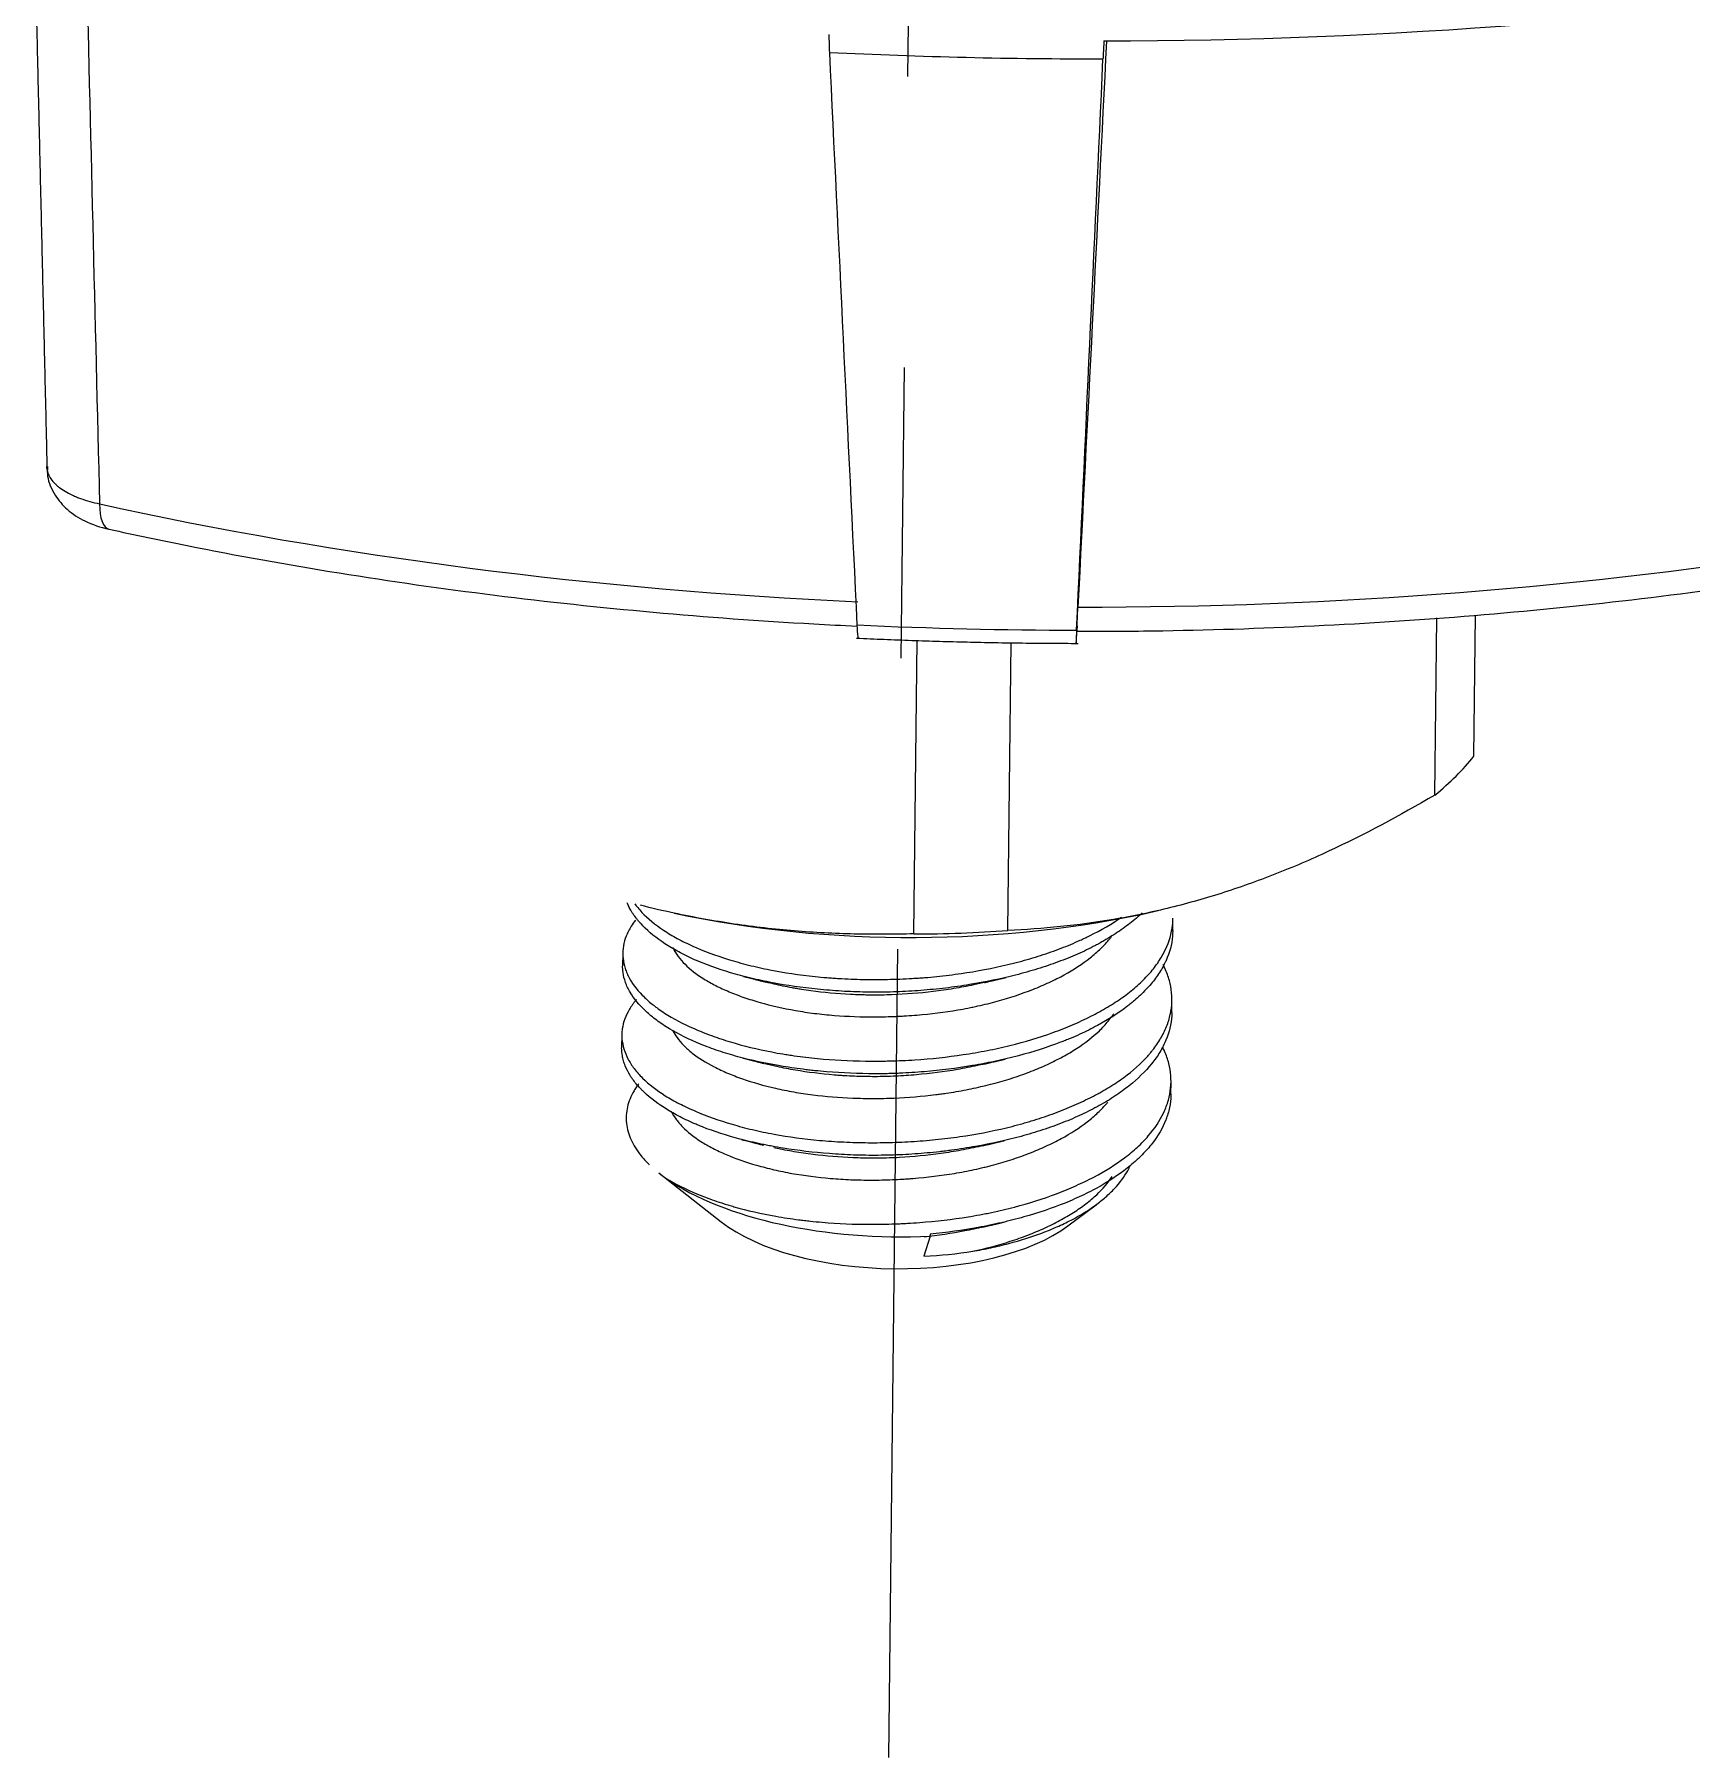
# Model space of a CAD drawing. Extents: x 8168 to 8762, y -18192 to -17772.
# Drawn here: x 8687.61 to 8705.7, y -18001.9 to -17983.09 of the extents above; entities that cross this region are included whole.
import ezdxf

# ---------------------------------------------------------------- set-up
doc = ezdxf.new("R2010")
doc.units = 0
doc.header["$MEASUREMENT"] = 0
doc.linetypes.add('CENTER2', pattern=[28.575, 19.05, -3.175, 3.175, -3.175])
doc.linetypes.add('HIDDEN2', pattern=[4.7625, 3.175, -1.5875])
doc.layers.add('1', color=4, linetype='HIDDEN2')
doc.layers.add('CENTER', color=1, linetype='CENTER2')

msp = doc.modelspace()

# ---------------------------------------------------------------- linework, layer by layer
at = {"layer": '1', "color": 7, "linetype": 'Continuous', "lineweight": 18}
for p, q in [((8703.326, -17990.972), (8703.343, -17989.433)), ((8698.99, -17989.685), (8698.999, -17989.554)), ((8702.9, -17991.396), (8702.922, -17989.461)), ((8697.212, -17992.911), (8697.249, -17989.707)), ((8698.241, -17992.874), (8698.276, -17989.729)), ((8694.229, -17992.599), (8694.235, -17992.601)), ((8699.849, -17992.664), (8699.879, -17992.657)), ((8700.039, -17992.881), (8700.041, -17992.744)), ((8694.036, -17993.122), (8694.035, -17993.259)), ((8700.029, -17993.773), (8700.031, -17993.635)), ((8694.026, -17994.012), (8694.024, -17994.15)), ((8700.019, -17994.663), (8700.021, -17994.526)), ((8694.429, -17995.52), (8695.111, -17996.055)), ((8698.895, -17996.098), (8699.203, -17995.868)), ((8697.391, -17996.21), (8697.324, -17996.429)), ((8697.391, -17996.189), (8697.391, -17996.21))]:
    msp.add_line(p, q, dxfattribs=at)
for centre, major_axis, ratio, start_param, end_param in [((8698.679, -17970.694), (27.428, -0.31), 0.454517, 4.739709, 5.415684), ((8718.614, -17605.856), (40.76, 806.655), 0.000325, 2.057551, 2.066238), ((8698.677, -17970.891), (-27.425, 0.31), 0.454517, 1.488967, 1.597842), ((8697.073, -17989.888), (6.65, -0.075), 0.454517, 5.785716, 5.941265), ((8697.069, -17990.222), (-6, 0.068), 0.454517, 1.151101, 2.057631), ((8697.073, -17989.888), (6.65, -0.075), 0.454517, 4.738518, 4.894068), ((8697.017, -17994.854), (-3, 0.034), 0.454517, 0.587009, 1.700983), ((8697.009, -17995.566), (2.2, -0.025), 0.454517, 3.677135, 5.747641), ((8697.012, -17995.299), (2.5, -0.028), 0.454517, 4.842575, 5.061678)]:
    msp.add_ellipse(centre, major_axis=major_axis, ratio=ratio, start_param=start_param, end_param=end_param, dxfattribs=at)
at = {"layer": '1', "color": 1, "linetype": 'Continuous', "lineweight": 13}
for centre, major_axis, ratio, start_param, end_param in [((8698.594, -17978.273), (-24.35, 0.275), 0.454517, 1.592821, 2.279387), ((8688.536, -17988.006), (-0.108, -0.488), 0.371468, 5.241411, 6.283658), ((8698.594, -17978.273), (-24.35, 0.275), 0.454517, 1.140617, 1.493988), ((8698.592, -17978.406), (-24.613, 0.278), 0.454517, 1.49473, 1.59208)]:
    msp.add_ellipse(centre, major_axis=major_axis, ratio=ratio, start_param=start_param, end_param=end_param, dxfattribs=at)
at = {"layer": '1', "color": 7, "linetype": 'Continuous', "lineweight": 18}
for points, degree in [([(8687.615, -17981.985), (8687.751, -17987.809)], 1), ([(8696.596, -17989.54), (8696.495, -17987.456), (8696.395, -17985.373), (8696.295, -17983.289)], 3), ([(8698.99, -17989.593), (8699.086, -17987.516), (8699.182, -17985.438), (8699.278, -17983.36)], 3), ([(8698.99, -17989.593), (8698.99, -17989.594), (8698.99, -17989.595), (8698.99, -17989.597)], 3), ([(8696.587, -17989.683), (8697.795, -17989.739), (8699.008, -17989.74)], 2), ([(8694.596, -17992.685), (8694.474, -17992.659), (8694.351, -17992.63), (8694.229, -17992.599)], 3), ([(8695.354, -17993.375), (8695.469, -17993.404), (8695.594, -17993.437)], 2), ([(8697.984, -17993.442), (8698.1, -17993.415), (8698.223, -17993.386)], 2), ([(8695.344, -17994.265), (8695.459, -17994.295), (8695.583, -17994.327)], 2), ([(8697.974, -17994.333), (8698.09, -17994.306), (8698.213, -17994.277)], 2), ([(8695.334, -17995.156), (8695.449, -17995.185), (8695.573, -17995.218)], 2), ([(8697.964, -17995.224), (8698.08, -17995.196), (8698.203, -17995.167)], 2), ([(8694.434, -17995.524), (8694.458, -17995.543), (8694.484, -17995.562), (8694.511, -17995.581)], 3), ([(8697.954, -17996.114), (8698.07, -17996.087), (8698.193, -17996.058)], 2)]:
    msp.add_open_spline(points, degree=degree, dxfattribs=at)
at = {"layer": '1', "color": 1, "linetype": 'Continuous', "lineweight": 13}
msp.add_open_spline([(8688.176, -17982.107), (8688.226, -17984.144), (8688.275, -17986.181), (8688.325, -17988.217)], degree=3, dxfattribs=at)
at = {"layer": '1', "color": 7, "linetype": 'Continuous', "lineweight": 18}
for points, weights in [([(8696.295, -17983.289), (8696.292, -17983.192), (8696.289, -17983.094)], [0.499999086066, 0.500000913934, 0.499999086066]), ([(8699.288, -17983.165), (8699.283, -17983.263), (8699.278, -17983.36)], [0.50000013946, 0.49999986054, 0.50000013946])]:
    msp.add_rational_spline(points, weights, degree=2, dxfattribs=at)
for points, knots in [([(8698.994, -17989.608), (8699.271, -17989.609), (8700.135, -17989.604), (8701.586, -17989.558), (8703.334, -17989.445), (8705.056, -17989.273), (8706.745, -17989.043), (8708.392, -17988.758), (8709.987, -17988.417), (8711.522, -17988.023), (8712.93, -17987.596), (8713.801, -17987.288), (8714.198, -17987.137)], [0, 0, 0, 0, 0.050029, 0.156915, 0.263827, 0.370759, 0.477719, 0.584718, 0.691767, 0.798878, 0.906064, 1, 1, 1, 1]), ([(8687.758, -17987.811), (8687.754, -17987.846), (8687.753, -17987.955), (8687.83, -17988.124), (8687.972, -17988.291), (8688.171, -17988.418), (8688.334, -17988.474), (8688.429, -17988.492)], [0, 0, 0, 0, 0.097917, 0.310675, 0.509633, 0.735134, 1, 1, 1, 1]), ([(8688.429, -17988.494), (8688.711, -17988.556), (8689.536, -17988.729), (8690.934, -17988.981), (8692.634, -17989.223), (8694.365, -17989.409), (8695.69, -17989.506), (8696.434, -17989.544), (8696.59, -17989.551)], [0, 0, 0, 0, 0.109842, 0.318574, 0.527256, 0.735871, 0.944436, 1, 1, 1, 1]), ([(8698.994, -17989.609), (8698.994, -17989.609), (8698.994, -17989.608), (8698.994, -17989.604), (8698.994, -17989.601), (8698.994, -17989.595), (8698.994, -17989.591), (8698.994, -17989.576), (8698.995, -17989.564), (8698.996, -17989.54), (8698.996, -17989.532), (8698.997, -17989.514), (8698.998, -17989.494), (8698.999, -17989.473), (8699, -17989.45), (8699, -17989.438), (8699.002, -17989.4), (8699.003, -17989.373), (8699.005, -17989.344)], [0, 0, 0, 0, 0.104896, 0.104896, 0.194406, 0.194406, 0.283917, 0.283917, 0.462938, 0.462938, 0.552448, 0.552448, 0.641958, 0.731469, 0.731469, 0.820979, 0.820979, 1, 1, 1, 1]), ([(8696.611, -17989.684), (8696.61, -17989.684), (8696.609, -17989.682), (8696.607, -17989.676), (8696.607, -17989.673), (8696.606, -17989.667), (8696.605, -17989.664), (8696.603, -17989.652), (8696.602, -17989.642), (8696.6, -17989.619), (8696.599, -17989.605), (8696.597, -17989.575), (8696.597, -17989.558), (8696.596, -17989.54)], [0, 0, 0, 0, 0.196048, 0.196048, 0.296542, 0.296542, 0.397036, 0.397036, 0.598024, 0.598024, 0.799012, 0.799012, 1, 1, 1, 1]), ([(8698.99, -17989.597), (8698.989, -17989.615), (8698.987, -17989.648), (8698.986, -17989.675), (8698.985, -17989.693), (8698.985, -17989.698), (8698.985, -17989.708), (8698.985, -17989.713), (8698.984, -17989.724), (8698.984, -17989.73), (8698.984, -17989.736), (8698.984, -17989.738), (8698.984, -17989.74), (8698.985, -17989.74), (8698.985, -17989.74), (8698.985, -17989.738), (8698.986, -17989.73), (8698.987, -17989.724), (8698.988, -17989.707), (8698.989, -17989.697), (8698.99, -17989.685)], [0, 0, 0, 0, 0.125, 0.25, 0.25, 0.3125, 0.3125, 0.375, 0.375, 0.5, 0.5, 0.5625, 0.5625, 0.625, 0.625, 0.75, 0.75, 0.875, 0.875, 1, 1, 1, 1]), ([(8702.9, -17991.396), (8702.515, -17991.623), (8702.128, -17991.829), (8701.545, -17992.1), (8701.35, -17992.184), (8700.959, -17992.337), (8700.763, -17992.407), (8700.567, -17992.469)], [0, 0, 0, 0, 0.5, 0.5, 0.75, 0.75, 1, 1, 1, 1]), ([(8699.707, -17992.68), (8699.696, -17992.69), (8699.686, -17992.7), (8699.632, -17992.749), (8699.538, -17992.826), (8699.432, -17992.899), (8699.347, -17992.952), (8699.304, -17992.979), (8699.258, -17993.004), (8699.228, -17993.021), (8699.212, -17993.03), (8699.133, -17993.071), (8699.068, -17993.103), (8698.932, -17993.162), (8698.791, -17993.219), (8698.641, -17993.27), (8698.525, -17993.306), (8698.486, -17993.317), (8698.406, -17993.34), (8698.365, -17993.351), (8698.162, -17993.403), (8697.994, -17993.437), (8697.735, -17993.479), (8697.648, -17993.492), (8697.515, -17993.508), (8697.47, -17993.513), (8697.381, -17993.521), (8697.336, -17993.525), (8697.202, -17993.536), (8697.112, -17993.541), (8696.934, -17993.547), (8696.845, -17993.548), (8696.667, -17993.547), (8696.578, -17993.545), (8696.445, -17993.538), (8696.401, -17993.535), (8696.313, -17993.529), (8696.27, -17993.526), (8696.054, -17993.506), (8695.888, -17993.484), (8695.647, -17993.441), (8695.568, -17993.425), (8695.452, -17993.399), (8695.414, -17993.39), (8695.339, -17993.371), (8695.303, -17993.361), (8695.123, -17993.31), (8694.989, -17993.264), (8694.835, -17993.2), (8694.805, -17993.186), (8694.746, -17993.159), (8694.717, -17993.145), (8694.633, -17993.102), (8694.581, -17993.072), (8694.435, -17992.981), (8694.351, -17992.917), (8694.264, -17992.832), (8694.247, -17992.815), (8694.223, -17992.789), (8694.216, -17992.781), (8694.201, -17992.763), (8694.166, -17992.72), (8694.136, -17992.676), (8694.104, -17992.617), (8694.093, -17992.594), (8694.084, -17992.571)], [0, 0, 0, 0, 0.008888, 0.008888, 0.044725, 0.080562, 0.080562, 0.098481, 0.10744, 0.10744, 0.116399, 0.116399, 0.152236, 0.152236, 0.188073, 0.223911, 0.223911, 0.241829, 0.241829, 0.259748, 0.259748, 0.331422, 0.331422, 0.367259, 0.367259, 0.385178, 0.385178, 0.403096, 0.403096, 0.438934, 0.438934, 0.474771, 0.474771, 0.510608, 0.510608, 0.528526, 0.528526, 0.546445, 0.546445, 0.618119, 0.618119, 0.653956, 0.653956, 0.671875, 0.671875, 0.689794, 0.689794, 0.761468, 0.761468, 0.779387, 0.779387, 0.797305, 0.797305, 0.833142, 0.833142, 0.904817, 0.904817, 0.922735, 0.922735, 0.931694, 0.931694, 0.940654, 0.976491, 0.976491, 1, 1, 1, 1]), ([(8694.168, -17992.583), (8694.178, -17992.597), (8694.189, -17992.611), (8694.214, -17992.642), (8694.23, -17992.659), (8694.31, -17992.745), (8694.389, -17992.809), (8694.528, -17992.902), (8694.578, -17992.932), (8694.685, -17992.99), (8694.742, -17993.018), (8694.92, -17993.098), (8695.049, -17993.146), (8695.225, -17993.201), (8695.261, -17993.211), (8695.334, -17993.232), (8695.372, -17993.242), (8695.485, -17993.27), (8695.562, -17993.288), (8695.799, -17993.335), (8695.964, -17993.359), (8696.178, -17993.381), (8696.221, -17993.385), (8696.286, -17993.391), (8696.308, -17993.392), (8696.352, -17993.395), (8696.462, -17993.402), (8696.66, -17993.41), (8696.838, -17993.41), (8697.016, -17993.406), (8697.106, -17993.403), (8697.218, -17993.396), (8697.241, -17993.395), (8697.286, -17993.392), (8697.308, -17993.39), (8697.376, -17993.385), (8697.421, -17993.381), (8697.554, -17993.367), (8697.642, -17993.356), (8697.902, -17993.319), (8698.072, -17993.287), (8698.259, -17993.242), (8698.28, -17993.237), (8698.321, -17993.227), (8698.382, -17993.211), (8698.442, -17993.194), (8698.56, -17993.159), (8698.713, -17993.11), (8698.857, -17993.055), (8698.962, -17993.011), (8699.013, -17992.988), (8699.064, -17992.965), (8699.097, -17992.949), (8699.113, -17992.941), (8699.26, -17992.869), (8699.377, -17992.801), (8699.481, -17992.728)], [0, 0, 0, 0, 0.015906, 0.015906, 0.03599, 0.03599, 0.116324, 0.116324, 0.156491, 0.156491, 0.196658, 0.196658, 0.276992, 0.276992, 0.297076, 0.297076, 0.317159, 0.317159, 0.357326, 0.357326, 0.437661, 0.437661, 0.457744, 0.457744, 0.467786, 0.467786, 0.477828, 0.517995, 0.558162, 0.558162, 0.598329, 0.598329, 0.608371, 0.608371, 0.618413, 0.618413, 0.638496, 0.638496, 0.678663, 0.678663, 0.758997, 0.758997, 0.769039, 0.769039, 0.779081, 0.799164, 0.799164, 0.839332, 0.879499, 0.879499, 0.899582, 0.909624, 0.909624, 0.919666, 0.919666, 1, 1, 1, 1]), ([(8700.567, -17992.469), (8700.371, -17992.531), (8700.176, -17992.586), (8699.783, -17992.681), (8699.588, -17992.721), (8699.005, -17992.819), (8698.621, -17992.857), (8698.241, -17992.874)], [0, 0, 0, 0, 0.25, 0.25, 0.5, 0.5, 1, 1, 1, 1]), ([(8694.175, -17992.763), (8694.158, -17992.785), (8694.142, -17992.806), (8694.117, -17992.846), (8694.102, -17992.872), (8694.089, -17992.899), (8694.081, -17992.917), (8694.077, -17992.926), (8694.059, -17992.971), (8694.049, -17993.007), (8694.037, -17993.079), (8694.035, -17993.115), (8694.039, -17993.188), (8694.044, -17993.225), (8694.059, -17993.28), (8694.065, -17993.298), (8694.075, -17993.325), (8694.079, -17993.334), (8694.087, -17993.353), (8694.091, -17993.362), (8694.132, -17993.443), (8694.183, -17993.513), (8694.282, -17993.614), (8694.318, -17993.648), (8694.369, -17993.688), (8694.379, -17993.696), (8694.401, -17993.712), (8694.412, -17993.72), (8694.445, -17993.744), (8694.468, -17993.76), (8694.587, -17993.836), (8694.694, -17993.893), (8694.874, -17993.972), (8694.938, -17993.997), (8695.021, -17994.027), (8695.038, -17994.033), (8695.071, -17994.045), (8695.123, -17994.063), (8695.175, -17994.079), (8695.353, -17994.133), (8695.504, -17994.17), (8695.703, -17994.208), (8695.763, -17994.219), (8695.825, -17994.229), (8695.866, -17994.235), (8695.887, -17994.238), (8695.992, -17994.253), (8696.076, -17994.263), (8696.333, -17994.288), (8696.507, -17994.297), (8696.73, -17994.3), (8696.775, -17994.3), (8696.842, -17994.3), (8696.865, -17994.3), (8696.91, -17994.299), (8697.023, -17994.297), (8697.135, -17994.292), (8697.402, -17994.274), (8697.579, -17994.256), (8697.797, -17994.223), (8697.841, -17994.216), (8697.928, -17994.201), (8697.971, -17994.193), (8698.098, -17994.168), (8698.181, -17994.15), (8698.426, -17994.089), (8698.582, -17994.042), (8698.768, -17993.975), (8698.805, -17993.961), (8698.877, -17993.933), (8698.912, -17993.918), (8699.016, -17993.874), (8699.082, -17993.843), (8699.209, -17993.779), (8699.27, -17993.745), (8699.386, -17993.676), (8699.441, -17993.641), (8699.545, -17993.566), (8699.642, -17993.49), (8699.765, -17993.371), (8699.833, -17993.288), (8699.879, -17993.224), (8699.893, -17993.203), (8699.92, -17993.16), (8699.932, -17993.138), (8699.989, -17993.028), (8700.018, -17992.939), (8700.038, -17992.813), (8700.041, -17992.776), (8700.041, -17992.738)], [0, 0, 0, 0, 0.016431, 0.016431, 0.02943, 0.03593, 0.03593, 0.042429, 0.042429, 0.068428, 0.068428, 0.094426, 0.094426, 0.120424, 0.120424, 0.133423, 0.133423, 0.139923, 0.139923, 0.146423, 0.146423, 0.198419, 0.198419, 0.224418, 0.224418, 0.230917, 0.230917, 0.237417, 0.237417, 0.250416, 0.250416, 0.302413, 0.302413, 0.328411, 0.328411, 0.33491, 0.33491, 0.34141, 0.354409, 0.354409, 0.406406, 0.406406, 0.419405, 0.425905, 0.425905, 0.432404, 0.432404, 0.458403, 0.458403, 0.510399, 0.510399, 0.523398, 0.523398, 0.529898, 0.529898, 0.536398, 0.562396, 0.562396, 0.614393, 0.614393, 0.627392, 0.627392, 0.640391, 0.640391, 0.666389, 0.666389, 0.718386, 0.718386, 0.731385, 0.731385, 0.744384, 0.744384, 0.770383, 0.770383, 0.796381, 0.796381, 0.822379, 0.822379, 0.848378, 0.874376, 0.900374, 0.900374, 0.913373, 0.913373, 0.926373, 0.926373, 0.978369, 0.978369, 1, 1, 1, 1]), ([(8697.212, -17992.911), (8697.105, -17992.914), (8696.944, -17992.917), (8696.781, -17992.916), (8696.672, -17992.915), (8696.618, -17992.914), (8696.346, -17992.908), (8696.128, -17992.897), (8695.691, -17992.861), (8695.472, -17992.836), (8695.035, -17992.771), (8694.816, -17992.732), (8694.596, -17992.685)], [0, 0, 0, 0, 0.125, 0.1875, 0.1875, 0.25, 0.25, 0.5, 0.5, 0.75, 0.75, 1, 1, 1, 1]), ([(8700.039, -17992.873), (8700.039, -17992.894), (8700.038, -17992.916), (8700.029, -17993.026), (8700.006, -17993.115), (8699.961, -17993.214), (8699.956, -17993.224), (8699.945, -17993.246), (8699.928, -17993.279), (8699.909, -17993.311), (8699.868, -17993.375), (8699.806, -17993.459), (8699.729, -17993.54), (8699.666, -17993.6), (8699.633, -17993.629), (8699.598, -17993.658), (8699.574, -17993.678), (8699.562, -17993.688), (8699.451, -17993.774), (8699.34, -17993.845), (8699.156, -17993.945), (8699.092, -17993.977), (8698.991, -17994.023), (8698.956, -17994.038), (8698.904, -17994.06), (8698.886, -17994.067), (8698.85, -17994.081), (8698.832, -17994.088), (8698.669, -17994.15), (8698.516, -17994.199), (8698.275, -17994.262), (8698.193, -17994.282), (8698.088, -17994.305), (8698.067, -17994.309), (8698.025, -17994.318), (8698.003, -17994.322), (8697.939, -17994.334), (8697.896, -17994.342), (8697.68, -17994.379), (8697.505, -17994.401), (8697.238, -17994.423), (8697.148, -17994.429), (8697.036, -17994.434), (8697.013, -17994.435), (8696.968, -17994.436), (8696.9, -17994.438), (8696.833, -17994.439), (8696.61, -17994.438), (8696.434, -17994.431), (8696.218, -17994.413), (8696.153, -17994.407), (8696.089, -17994.4), (8696.046, -17994.395), (8696.025, -17994.392), (8695.919, -17994.379), (8695.836, -17994.367), (8695.594, -17994.325), (8695.44, -17994.292), (8695.257, -17994.242), (8695.221, -17994.232), (8695.15, -17994.21), (8695.115, -17994.199), (8695.013, -17994.165), (8694.948, -17994.141), (8694.761, -17994.065), (8694.648, -17994.009), (8694.522, -17993.933), (8694.498, -17993.918), (8694.451, -17993.886), (8694.428, -17993.87), (8694.363, -17993.822), (8694.324, -17993.789), (8694.216, -17993.689), (8694.159, -17993.62), (8694.107, -17993.531), (8694.097, -17993.513), (8694.08, -17993.477), (8694.073, -17993.459), (8694.053, -17993.405), (8694.038, -17993.346), (8694.034, -17993.286), (8694.035, -17993.262)], [0, 0, 0, 0, 0.013662, 0.013662, 0.070583, 0.070583, 0.077698, 0.077698, 0.084814, 0.099044, 0.099044, 0.127505, 0.155966, 0.155966, 0.170196, 0.177311, 0.177311, 0.184427, 0.184427, 0.241348, 0.241348, 0.269809, 0.269809, 0.28404, 0.28404, 0.291155, 0.291155, 0.29827, 0.29827, 0.355192, 0.355192, 0.383652, 0.383652, 0.390768, 0.390768, 0.397883, 0.397883, 0.412113, 0.412113, 0.469035, 0.469035, 0.497496, 0.497496, 0.504611, 0.504611, 0.511726, 0.525957, 0.525957, 0.582878, 0.582878, 0.597109, 0.604224, 0.604224, 0.611339, 0.611339, 0.6398, 0.6398, 0.696722, 0.696722, 0.710952, 0.710952, 0.725182, 0.725182, 0.753643, 0.753643, 0.810565, 0.810565, 0.824795, 0.824795, 0.839026, 0.839026, 0.867487, 0.867487, 0.924408, 0.924408, 0.938639, 0.938639, 0.952869, 0.952869, 0.98133, 1, 1, 1, 1]), ([(8694.582, -17993.06), (8694.584, -17993.063), (8694.585, -17993.066), (8694.594, -17993.084), (8694.602, -17993.099), (8694.621, -17993.128), (8694.631, -17993.143), (8694.663, -17993.187), (8694.688, -17993.215), (8694.771, -17993.299), (8694.84, -17993.352), (8694.962, -17993.428), (8695.005, -17993.452), (8695.097, -17993.499), (8695.146, -17993.521), (8695.248, -17993.564), (8695.302, -17993.585), (8695.386, -17993.614), (8695.415, -17993.624), (8695.474, -17993.642), (8695.504, -17993.651), (8695.657, -17993.695), (8695.785, -17993.724), (8695.988, -17993.759), (8696.058, -17993.77), (8696.164, -17993.783), (8696.2, -17993.787), (8696.273, -17993.794), (8696.309, -17993.798), (8696.492, -17993.812), (8696.64, -17993.818), (8696.867, -17993.817), (8696.943, -17993.815), (8697.038, -17993.811), (8697.057, -17993.81), (8697.096, -17993.808), (8697.153, -17993.805), (8697.21, -17993.8), (8697.399, -17993.785), (8697.548, -17993.766), (8697.731, -17993.735), (8697.786, -17993.725), (8697.841, -17993.714), (8697.877, -17993.706), (8697.895, -17993.702), (8697.985, -17993.682), (8698.055, -17993.665), (8698.26, -17993.609), (8698.389, -17993.566), (8698.543, -17993.505), (8698.574, -17993.493), (8698.634, -17993.467), (8698.663, -17993.454), (8698.749, -17993.414), (8698.804, -17993.386), (8698.96, -17993.3), (8699.054, -17993.239), (8699.158, -17993.157), (8699.179, -17993.14), (8699.217, -17993.106), (8699.236, -17993.089), (8699.289, -17993.038), (8699.33, -17992.994), (8699.365, -17992.949), (8699.372, -17992.939)], [0, 0, 0, 0, 0.003386, 0.003386, 0.021021, 0.021021, 0.038657, 0.038657, 0.073928, 0.073928, 0.14447, 0.14447, 0.17974, 0.17974, 0.215011, 0.215011, 0.250282, 0.250282, 0.267918, 0.267918, 0.285553, 0.285553, 0.356095, 0.356095, 0.391366, 0.391366, 0.409001, 0.409001, 0.426637, 0.426637, 0.497178, 0.497178, 0.532449, 0.532449, 0.541267, 0.541267, 0.550085, 0.56772, 0.56772, 0.638262, 0.638262, 0.655897, 0.664715, 0.664715, 0.673533, 0.673533, 0.708804, 0.708804, 0.779345, 0.779345, 0.796981, 0.796981, 0.814616, 0.814616, 0.849887, 0.849887, 0.920429, 0.920429, 0.938064, 0.938064, 0.9557, 0.9557, 0.990971, 1, 1, 1, 1]), ([(8694.186, -17993.627), (8694.185, -17993.628), (8694.185, -17993.629), (8694.176, -17993.639), (8694.169, -17993.647), (8694.156, -17993.665), (8694.137, -17993.691), (8694.119, -17993.717), (8694.088, -17993.769), (8694.054, -17993.84), (8694.036, -17993.912), (8694.028, -17993.966), (8694.027, -17993.984), (8694.026, -17994.021), (8694.026, -17994.039), (8694.034, -17994.132), (8694.056, -17994.204), (8694.112, -17994.312), (8694.135, -17994.347), (8694.174, -17994.4), (8694.189, -17994.417), (8694.219, -17994.452), (8694.236, -17994.469), (8694.322, -17994.553), (8694.404, -17994.617), (8694.549, -17994.708), (8694.6, -17994.737), (8694.683, -17994.779), (8694.711, -17994.793), (8694.77, -17994.821), (8694.8, -17994.834), (8694.953, -17994.9), (8695.086, -17994.947), (8695.3, -17995.01), (8695.374, -17995.03), (8695.49, -17995.057), (8695.529, -17995.066), (8695.607, -17995.082), (8695.647, -17995.09), (8695.848, -17995.127), (8696.014, -17995.149), (8696.271, -17995.173), (8696.359, -17995.179), (8696.492, -17995.185), (8696.536, -17995.187), (8696.625, -17995.19), (8696.67, -17995.19), (8696.803, -17995.191), (8696.892, -17995.19), (8697.071, -17995.185), (8697.16, -17995.18), (8697.294, -17995.171), (8697.339, -17995.167), (8697.428, -17995.159), (8697.473, -17995.155), (8697.607, -17995.14), (8697.694, -17995.128), (8697.954, -17995.088), (8698.122, -17995.053), (8698.326, -17995.002), (8698.366, -17994.991), (8698.427, -17994.974), (8698.447, -17994.968), (8698.486, -17994.956), (8698.585, -17994.927), (8698.754, -17994.869), (8698.896, -17994.812), (8699.032, -17994.752), (8699.098, -17994.721), (8699.177, -17994.68), (8699.193, -17994.672), (8699.224, -17994.655), (8699.239, -17994.647), (8699.285, -17994.621), (8699.314, -17994.604), (8699.4, -17994.552), (8699.454, -17994.516), (8699.605, -17994.405), (8699.693, -17994.327), (8699.776, -17994.234), (8699.785, -17994.223), (8699.803, -17994.202), (8699.829, -17994.171), (8699.852, -17994.139), (8699.896, -17994.075), (8699.946, -17993.989), (8699.982, -17993.901), (8700.002, -17993.834), (8700.011, -17993.801), (8700.018, -17993.767), (8700.021, -17993.744), (8700.023, -17993.733), (8700.036, -17993.631), (8700.031, -17993.542), (8700.001, -17993.409), (8699.986, -17993.365), (8699.959, -17993.298), (8699.949, -17993.276), (8699.936, -17993.251), (8699.935, -17993.248), (8699.933, -17993.245)], [0, 0, 0, 0, 0.000769, 0.000769, 0.006779, 0.006779, 0.012788, 0.024808, 0.024808, 0.048846, 0.072885, 0.072885, 0.084904, 0.084904, 0.096923, 0.096923, 0.145, 0.145, 0.169038, 0.169038, 0.181058, 0.181058, 0.193077, 0.193077, 0.241154, 0.241154, 0.265192, 0.265192, 0.277211, 0.277211, 0.289231, 0.289231, 0.337308, 0.337308, 0.361346, 0.361346, 0.373365, 0.373365, 0.385385, 0.385385, 0.433461, 0.433461, 0.4575, 0.4575, 0.469519, 0.469519, 0.481538, 0.481538, 0.505577, 0.505577, 0.529615, 0.529615, 0.541635, 0.541635, 0.553654, 0.553654, 0.577692, 0.577692, 0.625769, 0.625769, 0.637788, 0.637788, 0.643798, 0.643798, 0.649808, 0.673846, 0.697885, 0.697885, 0.721923, 0.721923, 0.727933, 0.727933, 0.733942, 0.733942, 0.745961, 0.745961, 0.77, 0.77, 0.818077, 0.818077, 0.824086, 0.824086, 0.830096, 0.842115, 0.842115, 0.866154, 0.890192, 0.890192, 0.902211, 0.908221, 0.908221, 0.914231, 0.914231, 0.962308, 0.962308, 0.986346, 0.986346, 0.998365, 0.998365, 1, 1, 1, 1]), ([(8697.998, -17993.439), (8697.954, -17993.449), (8697.911, -17993.459), (8697.795, -17993.483), (8697.722, -17993.497), (8697.612, -17993.515), (8697.575, -17993.521), (8697.5, -17993.531), (8697.462, -17993.536), (8697.275, -17993.559), (8697.125, -17993.571), (8696.898, -17993.579), (8696.823, -17993.58), (8696.728, -17993.579), (8696.709, -17993.579), (8696.671, -17993.578), (8696.615, -17993.577), (8696.559, -17993.574), (8696.374, -17993.565), (8696.23, -17993.552), (8696.056, -17993.528), (8696.003, -17993.52), (8695.952, -17993.512), (8695.918, -17993.506), (8695.901, -17993.503), (8695.816, -17993.488), (8695.751, -17993.474), (8695.659, -17993.453), (8695.631, -17993.446), (8695.603, -17993.439)], [0, 0, 0, 0, 0.056359, 0.056359, 0.146677, 0.146677, 0.191836, 0.191836, 0.236994, 0.236994, 0.41763, 0.41763, 0.507948, 0.507948, 0.530528, 0.530528, 0.553107, 0.598266, 0.598266, 0.778902, 0.778902, 0.824061, 0.84664, 0.84664, 0.86922, 0.86922, 0.959538, 0.959538, 1, 1, 1, 1]), ([(8700.029, -17993.768), (8700.029, -17993.781), (8700.029, -17993.793), (8700.023, -17993.896), (8700.002, -17993.985), (8699.947, -17994.115), (8699.925, -17994.158), (8699.886, -17994.223), (8699.872, -17994.244), (8699.842, -17994.286), (8699.826, -17994.308), (8699.741, -17994.412), (8699.659, -17994.492), (8699.516, -17994.607), (8699.465, -17994.644), (8699.383, -17994.699), (8699.355, -17994.717), (8699.297, -17994.752), (8699.267, -17994.769), (8699.176, -17994.82), (8699.112, -17994.853), (8698.98, -17994.914), (8698.843, -17994.973), (8698.695, -17995.026), (8698.581, -17995.064), (8698.542, -17995.076), (8698.463, -17995.099), (8698.424, -17995.111), (8698.224, -17995.165), (8698.058, -17995.202), (8697.801, -17995.247), (8697.714, -17995.261), (8697.603, -17995.276), (8697.581, -17995.279), (8697.537, -17995.284), (8697.47, -17995.292), (8697.404, -17995.299), (8697.27, -17995.311), (8697.181, -17995.317), (8697.003, -17995.326), (8696.914, -17995.328), (8696.78, -17995.329), (8696.712, -17995.329), (8696.645, -17995.328), (8696.601, -17995.327), (8696.578, -17995.326), (8696.467, -17995.322), (8696.379, -17995.317), (8696.119, -17995.297), (8695.951, -17995.277), (8695.746, -17995.244), (8695.706, -17995.237), (8695.645, -17995.225), (8695.625, -17995.222), (8695.585, -17995.214), (8695.487, -17995.194), (8695.392, -17995.171), (8695.172, -17995.113), (8695.035, -17995.069), (8694.891, -17995.013), (8694.876, -17995.006), (8694.844, -17994.993), (8694.829, -17994.987), (8694.783, -17994.967), (8694.753, -17994.953), (8694.667, -17994.912), (8694.613, -17994.883), (8694.46, -17994.794), (8694.371, -17994.73), (8694.287, -17994.655), (8694.278, -17994.647), (8694.26, -17994.63), (8694.234, -17994.604), (8694.21, -17994.579), (8694.165, -17994.527), (8694.114, -17994.457), (8694.077, -17994.386), (8694.056, -17994.333), (8694.047, -17994.306), (8694.04, -17994.278), (8694.035, -17994.26), (8694.034, -17994.251), (8694.027, -17994.213), (8694.024, -17994.184), (8694.024, -17994.154)], [0, 0, 0, 0, 0.007756, 0.007756, 0.064781, 0.064781, 0.093294, 0.093294, 0.10755, 0.10755, 0.121807, 0.121807, 0.178832, 0.178832, 0.207345, 0.207345, 0.221602, 0.221602, 0.235858, 0.235858, 0.264371, 0.264371, 0.292884, 0.321396, 0.321396, 0.335653, 0.335653, 0.349909, 0.349909, 0.406935, 0.406935, 0.435447, 0.435447, 0.442576, 0.442576, 0.449704, 0.46396, 0.46396, 0.492473, 0.492473, 0.520986, 0.520986, 0.535242, 0.54237, 0.54237, 0.549499, 0.549499, 0.578011, 0.578011, 0.635037, 0.635037, 0.649293, 0.649293, 0.656421, 0.656421, 0.66355, 0.692062, 0.692062, 0.749088, 0.749088, 0.756216, 0.756216, 0.763344, 0.763344, 0.777601, 0.777601, 0.806114, 0.806114, 0.863139, 0.863139, 0.870267, 0.870267, 0.877395, 0.891652, 0.891652, 0.920165, 0.948677, 0.948677, 0.962934, 0.970062, 0.970062, 0.97719, 0.97719, 1, 1, 1, 1]), ([(8694.582, -17993.971), (8694.595, -17993.995), (8694.611, -17994.02), (8694.649, -17994.073), (8694.674, -17994.102), (8694.716, -17994.144), (8694.73, -17994.158), (8694.762, -17994.185), (8694.778, -17994.199), (8694.863, -17994.266), (8694.943, -17994.316), (8695.08, -17994.386), (8695.129, -17994.409), (8695.206, -17994.442), (8695.232, -17994.452), (8695.286, -17994.473), (8695.314, -17994.483), (8695.454, -17994.532), (8695.574, -17994.567), (8695.735, -17994.604), (8695.768, -17994.611), (8695.834, -17994.624), (8695.868, -17994.631), (8695.971, -17994.649), (8696.04, -17994.659), (8696.252, -17994.686), (8696.397, -17994.698), (8696.583, -17994.705), (8696.621, -17994.706), (8696.678, -17994.707), (8696.697, -17994.708), (8696.735, -17994.708), (8696.754, -17994.708), (8696.848, -17994.708), (8696.924, -17994.706), (8697.151, -17994.697), (8697.302, -17994.684), (8697.472, -17994.663), (8697.49, -17994.661), (8697.528, -17994.656), (8697.547, -17994.653), (8697.603, -17994.645), (8697.64, -17994.639), (8697.75, -17994.62), (8697.822, -17994.606), (8698.035, -17994.56), (8698.172, -17994.523), (8698.337, -17994.469), (8698.37, -17994.458), (8698.434, -17994.435), (8698.465, -17994.423), (8698.557, -17994.387), (8698.617, -17994.362), (8698.731, -17994.309), (8698.785, -17994.281), (8698.864, -17994.238), (8698.89, -17994.224), (8698.94, -17994.194), (8698.965, -17994.178), (8699.084, -17994.101), (8699.167, -17994.036), (8699.274, -17993.934), (8699.307, -17993.899), (8699.351, -17993.845), (8699.365, -17993.827), (8699.384, -17993.8), (8699.39, -17993.792), (8699.395, -17993.785)], [0, 0, 0, 0, 0.029148, 0.029148, 0.064182, 0.064182, 0.081698, 0.081698, 0.099215, 0.099215, 0.169282, 0.169282, 0.204316, 0.204316, 0.221833, 0.221833, 0.23935, 0.23935, 0.309417, 0.309417, 0.326934, 0.326934, 0.344451, 0.344451, 0.379484, 0.379484, 0.449552, 0.449552, 0.467068, 0.467068, 0.475827, 0.475827, 0.484585, 0.484585, 0.519619, 0.519619, 0.589686, 0.589686, 0.598444, 0.598444, 0.607203, 0.607203, 0.62472, 0.62472, 0.659753, 0.659753, 0.729821, 0.729821, 0.747337, 0.747337, 0.764854, 0.764854, 0.799888, 0.799888, 0.834921, 0.834921, 0.852438, 0.852438, 0.869955, 0.869955, 0.940022, 0.940022, 0.975056, 0.975056, 0.992573, 0.992573, 1, 1, 1, 1]), ([(8694.511, -17995.581), (8694.61, -17995.641), (8694.722, -17995.697), (8694.907, -17995.774), (8694.971, -17995.799), (8695.072, -17995.834), (8695.107, -17995.845), (8695.16, -17995.862), (8695.178, -17995.868), (8695.213, -17995.878), (8695.232, -17995.884), (8695.395, -17995.93), (8695.548, -17995.965), (8695.789, -17996.008), (8695.872, -17996.021), (8695.977, -17996.034), (8695.998, -17996.037), (8696.041, -17996.042), (8696.062, -17996.044), (8696.127, -17996.051), (8696.17, -17996.055), (8696.386, -17996.074), (8696.561, -17996.081), (8696.828, -17996.082), (8696.918, -17996.08), (8697.031, -17996.076), (8697.053, -17996.075), (8697.099, -17996.073), (8697.166, -17996.07), (8697.233, -17996.065), (8697.457, -17996.048), (8697.632, -17996.028), (8697.848, -17995.993), (8697.913, -17995.982), (8697.977, -17995.969), (8698.02, -17995.961), (8698.041, -17995.957), (8698.147, -17995.934), (8698.23, -17995.915), (8698.472, -17995.851), (8698.625, -17995.803), (8698.807, -17995.734), (8698.843, -17995.719), (8698.914, -17995.69), (8698.949, -17995.675), (8699.051, -17995.629), (8699.116, -17995.598), (8699.302, -17995.5), (8699.415, -17995.429), (8699.539, -17995.336), (8699.564, -17995.316), (8699.61, -17995.278), (8699.633, -17995.258), (8699.697, -17995.199), (8699.737, -17995.158), (8699.843, -17995.035), (8699.9, -17994.95), (8699.951, -17994.839), (8699.961, -17994.817), (8699.977, -17994.773), (8699.985, -17994.75), (8700.004, -17994.683), (8700.012, -17994.639), (8700.026, -17994.505), (8700.019, -17994.415), (8699.985, -17994.28), (8699.969, -17994.236), (8699.943, -17994.176), (8699.936, -17994.16), (8699.928, -17994.145)], [0, 0, 0, 0, 0.063776, 0.063776, 0.095663, 0.095663, 0.111607, 0.111607, 0.119579, 0.119579, 0.127551, 0.127551, 0.191327, 0.191327, 0.223214, 0.223214, 0.231186, 0.231186, 0.239158, 0.239158, 0.255102, 0.255102, 0.318878, 0.318878, 0.350765, 0.350765, 0.358737, 0.358737, 0.366709, 0.382653, 0.382653, 0.446429, 0.446429, 0.462372, 0.470344, 0.470344, 0.478316, 0.478316, 0.510204, 0.510204, 0.57398, 0.57398, 0.589923, 0.589923, 0.605867, 0.605867, 0.637755, 0.637755, 0.701531, 0.701531, 0.717474, 0.717474, 0.733418, 0.733418, 0.765306, 0.765306, 0.829082, 0.829082, 0.845025, 0.845025, 0.860969, 0.860969, 0.892857, 0.892857, 0.956633, 0.956633, 0.98852, 0.98852, 1, 1, 1, 1]), ([(8697.984, -17994.331), (8697.957, -17994.337), (8697.931, -17994.343), (8697.833, -17994.364), (8697.761, -17994.379), (8697.543, -17994.417), (8697.394, -17994.436), (8697.204, -17994.453), (8697.166, -17994.456), (8697.09, -17994.461), (8697.052, -17994.463), (8696.939, -17994.468), (8696.864, -17994.47), (8696.714, -17994.47), (8696.639, -17994.469), (8696.528, -17994.464), (8696.472, -17994.461), (8696.417, -17994.458), (8696.38, -17994.455), (8696.361, -17994.454), (8696.196, -17994.44), (8696.056, -17994.422), (8695.853, -17994.388), (8695.787, -17994.375), (8695.691, -17994.353), (8695.659, -17994.346), (8695.615, -17994.335), (8695.602, -17994.332), (8695.59, -17994.329)], [0, 0, 0, 0, 0.033959, 0.033959, 0.124277, 0.124277, 0.304913, 0.304913, 0.350072, 0.350072, 0.395231, 0.395231, 0.485549, 0.485549, 0.575867, 0.575867, 0.621026, 0.643605, 0.643605, 0.666185, 0.666185, 0.846821, 0.846821, 0.937139, 0.937139, 0.982297, 0.982297, 1, 1, 1, 1]), ([(8694.211, -17994.548), (8694.203, -17994.559), (8694.195, -17994.57), (8694.177, -17994.595), (8694.15, -17994.638), (8694.128, -17994.682), (8694.092, -17994.77), (8694.078, -17994.829), (8694.072, -17994.919), (8694.073, -17994.95), (8694.08, -17995.01), (8694.086, -17995.041), (8694.111, -17995.131), (8694.138, -17995.19), (8694.193, -17995.277), (8694.214, -17995.306), (8694.249, -17995.349), (8694.261, -17995.363), (8694.287, -17995.391), (8694.301, -17995.405), (8694.318, -17995.423), (8694.322, -17995.427), (8694.326, -17995.431)], [0, 0, 0, 0, 0.037659, 0.037659, 0.087604, 0.187494, 0.187494, 0.387274, 0.387274, 0.487164, 0.487164, 0.587054, 0.587054, 0.786835, 0.786835, 0.886725, 0.886725, 0.93667, 0.93667, 0.986615, 0.986615, 1, 1, 1, 1]), ([(8700.019, -17994.656), (8700.019, -17994.662), (8700.019, -17994.668), (8700.018, -17994.718), (8700.013, -17994.763), (8699.999, -17994.83), (8699.993, -17994.852), (8699.984, -17994.886), (8699.98, -17994.897), (8699.972, -17994.919), (8699.968, -17994.93), (8699.93, -17995.029), (8699.88, -17995.115), (8699.783, -17995.24), (8699.747, -17995.281), (8699.697, -17995.332), (8699.687, -17995.342), (8699.666, -17995.362), (8699.655, -17995.372), (8699.623, -17995.402), (8699.6, -17995.421), (8699.483, -17995.518), (8699.376, -17995.591), (8699.198, -17995.694), (8699.135, -17995.727), (8699.036, -17995.774), (8699.003, -17995.79), (8698.934, -17995.82), (8698.899, -17995.835), (8698.723, -17995.906), (8698.573, -17995.956), (8698.375, -17996.012), (8698.335, -17996.023), (8698.254, -17996.044), (8698.212, -17996.054), (8698.087, -17996.083), (8698.003, -17996.1), (8697.746, -17996.147), (8697.571, -17996.172), (8697.391, -17996.189)], [0, 0, 0, 0, 0.007937, 0.007937, 0.069941, 0.069941, 0.100943, 0.100943, 0.116444, 0.116444, 0.131945, 0.131945, 0.255953, 0.255953, 0.317957, 0.317957, 0.333458, 0.333458, 0.348959, 0.348959, 0.379961, 0.379961, 0.503969, 0.503969, 0.565973, 0.565973, 0.596974, 0.596974, 0.627976, 0.627976, 0.751984, 0.751984, 0.782986, 0.782986, 0.813988, 0.813988, 0.875992, 0.875992, 1, 1, 1, 1]), ([(8694.565, -17994.846), (8694.579, -17994.875), (8694.595, -17994.903), (8694.626, -17994.946), (8694.638, -17994.96), (8694.662, -17994.989), (8694.675, -17995.003), (8694.743, -17995.073), (8694.811, -17995.127), (8694.91, -17995.19), (8694.931, -17995.202), (8694.974, -17995.227), (8694.996, -17995.239), (8695.065, -17995.275), (8695.113, -17995.297), (8695.266, -17995.362), (8695.377, -17995.402), (8695.528, -17995.445), (8695.559, -17995.454), (8695.622, -17995.47), (8695.654, -17995.478), (8695.75, -17995.5), (8695.816, -17995.514), (8696.018, -17995.55), (8696.159, -17995.568), (8696.342, -17995.583), (8696.379, -17995.586), (8696.453, -17995.591), (8696.49, -17995.593), (8696.602, -17995.597), (8696.677, -17995.599), (8696.827, -17995.599), (8696.903, -17995.597), (8697.017, -17995.592), (8697.074, -17995.59), (8697.131, -17995.586), (8697.169, -17995.583), (8697.188, -17995.582), (8697.36, -17995.568), (8697.51, -17995.55), (8697.729, -17995.513), (8697.802, -17995.499), (8697.909, -17995.476), (8697.945, -17995.468), (8697.998, -17995.455), (8698.015, -17995.451), (8698.05, -17995.442), (8698.068, -17995.437), (8698.223, -17995.396), (8698.353, -17995.353), (8698.538, -17995.281), (8698.598, -17995.256), (8698.685, -17995.216), (8698.713, -17995.203), (8698.769, -17995.175), (8698.796, -17995.161), (8698.928, -17995.089), (8699.022, -17995.028), (8699.148, -17994.931), (8699.187, -17994.897), (8699.26, -17994.828), (8699.293, -17994.793), (8699.325, -17994.755), (8699.328, -17994.752), (8699.33, -17994.749)], [0, 0, 0, 0, 0.033961, 0.033961, 0.051798, 0.051798, 0.069635, 0.069635, 0.140982, 0.140982, 0.158819, 0.158819, 0.176655, 0.176655, 0.212329, 0.212329, 0.283676, 0.283676, 0.301513, 0.301513, 0.319349, 0.319349, 0.355023, 0.355023, 0.42637, 0.42637, 0.444207, 0.444207, 0.462043, 0.462043, 0.497717, 0.497717, 0.533391, 0.533391, 0.551227, 0.560146, 0.560146, 0.569064, 0.569064, 0.640411, 0.640411, 0.676085, 0.676085, 0.693921, 0.693921, 0.70284, 0.70284, 0.711758, 0.711758, 0.783105, 0.783105, 0.818779, 0.818779, 0.836615, 0.836615, 0.854452, 0.854452, 0.925799, 0.925799, 0.961473, 0.961473, 0.997146, 0.997146, 1, 1, 1, 1]), ([(8697.971, -17995.222), (8697.962, -17995.224), (8697.953, -17995.226), (8697.874, -17995.244), (8697.802, -17995.259), (8697.693, -17995.28), (8697.656, -17995.286), (8697.582, -17995.298), (8697.545, -17995.304), (8697.359, -17995.33), (8697.209, -17995.344), (8697.02, -17995.355), (8696.983, -17995.356), (8696.907, -17995.359), (8696.869, -17995.36), (8696.754, -17995.361), (8696.679, -17995.36), (8696.456, -17995.353), (8696.31, -17995.343), (8696.132, -17995.322), (8696.097, -17995.318), (8696.026, -17995.308), (8695.991, -17995.303), (8695.888, -17995.286), (8695.821, -17995.274), (8695.732, -17995.256), (8695.709, -17995.25), (8695.685, -17995.245)], [0, 0, 0, 0, 0.012195, 0.012195, 0.10747, 0.10747, 0.155107, 0.155107, 0.202744, 0.202744, 0.393293, 0.393293, 0.44093, 0.44093, 0.488567, 0.488567, 0.583841, 0.583841, 0.77439, 0.77439, 0.822027, 0.822027, 0.869664, 0.869664, 0.964939, 0.964939, 1, 1, 1, 1]), ([(8697.855, -17996.376), (8697.923, -17996.365), (8697.989, -17996.352), (8698.088, -17996.33), (8698.121, -17996.323), (8698.186, -17996.307), (8698.218, -17996.299), (8698.377, -17996.257), (8698.497, -17996.219), (8698.667, -17996.155), (8698.722, -17996.133), (8698.802, -17996.097), (8698.828, -17996.085), (8698.88, -17996.061), (8698.905, -17996.048), (8699.027, -17995.985), (8699.116, -17995.931), (8699.234, -17995.844), (8699.272, -17995.815), (8699.324, -17995.769), (8699.341, -17995.754), (8699.373, -17995.723), (8699.389, -17995.707), (8699.463, -17995.628), (8699.511, -17995.563), (8699.558, -17995.478), (8699.567, -17995.46), (8699.576, -17995.442)], [0, 0, 0, 0, 0.079764, 0.079764, 0.119646, 0.119646, 0.159528, 0.159528, 0.319056, 0.319056, 0.39882, 0.39882, 0.438702, 0.438702, 0.478584, 0.478584, 0.638111, 0.638111, 0.717875, 0.717875, 0.757757, 0.757757, 0.797639, 0.797639, 0.957167, 0.957167, 1, 1, 1, 1]), ([(8697.855, -17996.376), (8697.998, -17996.346), (8698.135, -17996.309), (8698.299, -17996.256), (8698.332, -17996.245), (8698.396, -17996.223), (8698.428, -17996.211), (8698.522, -17996.175), (8698.581, -17996.149), (8698.697, -17996.097), (8698.752, -17996.07), (8698.857, -17996.013), (8698.908, -17995.983), (8698.98, -17995.938), (8699.003, -17995.922), (8699.048, -17995.89), (8699.07, -17995.874), (8699.134, -17995.825), (8699.173, -17995.792), (8699.276, -17995.695), (8699.333, -17995.629), (8699.379, -17995.56)], [0, 0, 0, 0, 0.202922, 0.202922, 0.253653, 0.253653, 0.304383, 0.304383, 0.405844, 0.405844, 0.507305, 0.507305, 0.608766, 0.608766, 0.659497, 0.659497, 0.710227, 0.710227, 0.811688, 0.811688, 1, 1, 1, 1]), ([(8697.969, -17996.111), (8697.903, -17996.126), (8697.836, -17996.141), (8697.625, -17996.182), (8697.477, -17996.204), (8697.326, -17996.221)], [0, 0, 0, 0, 0.320652, 0.320652, 1, 1, 1, 1])]:
    msp.add_open_spline(points, degree=3, knots=knots, dxfattribs=at)
at = {"layer": '1', "color": 1, "linetype": 'Continuous', "lineweight": 13}
msp.add_open_spline([(8687.747, -17987.81), (8687.747, -17987.814), (8687.747, -17987.818), (8687.749, -17987.832), (8687.75, -17987.841), (8687.754, -17987.86), (8687.757, -17987.869), (8687.766, -17987.897), (8687.784, -17987.933), (8687.811, -17987.968), (8687.835, -17987.993), (8687.844, -17988.002), (8687.862, -17988.018), (8687.872, -17988.027), (8687.902, -17988.051), (8687.947, -17988.081), (8688, -17988.109), (8688.043, -17988.129), (8688.057, -17988.136), (8688.088, -17988.148), (8688.103, -17988.154), (8688.15, -17988.171), (8688.216, -17988.192), (8688.288, -17988.21), (8688.325, -17988.217)], degree=3, knots=[0, 0, 0, 0, 0.026079, 0.026079, 0.080186, 0.080186, 0.134293, 0.134293, 0.242506, 0.350719, 0.350719, 0.404826, 0.404826, 0.458933, 0.458933, 0.567146, 0.67536, 0.67536, 0.729466, 0.729466, 0.783573, 0.783573, 0.891787, 1, 1, 1, 1], dxfattribs=at)
at = {"layer": 'CENTER', "color": 1, "linetype": 'CENTER2'}
msp.add_line((8697.682, -17935.931), (8696.937, -18001.902), dxfattribs=at)

doc.saveas('drawing.dxf')
